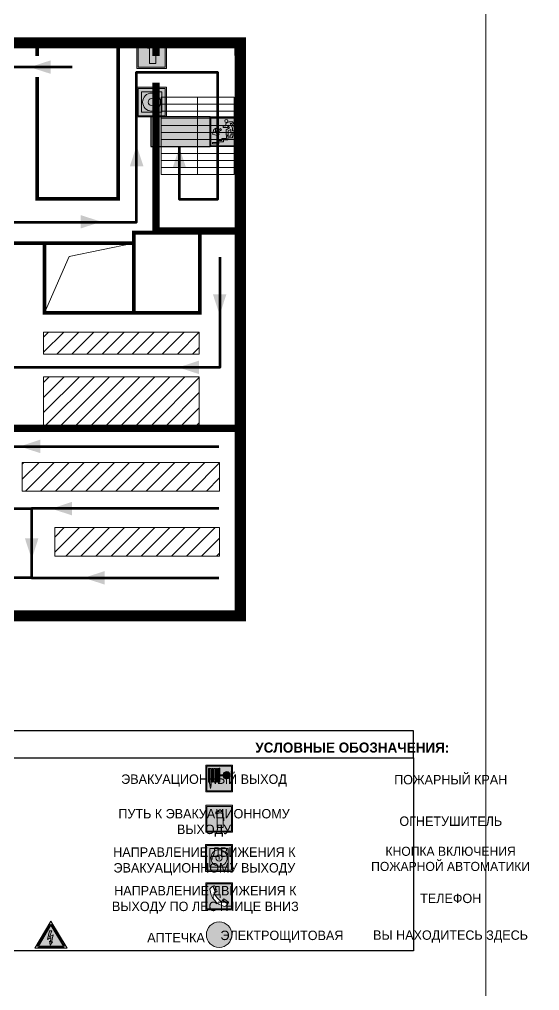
# Model space of a CAD drawing. Header units: millimetres. Extents: x 13810 to 67229, y 12374 to 21950.
# Drawn here: x 17762.7 to 17917.6, y 14560.3 to 14849.4 of the extents above; entities that cross this region are included whole.
import ezdxf

# ---------------------------------------------------------------- set-up
doc = ezdxf.new("R2010")
doc.units = ezdxf.units.MM
doc.layers.add('План_Штампы', color=7, linetype='Continuous')
doc.styles.add('обычный', font='arial.ttf')

# ---------------------------------------------------------------- blocks, each defined once
blk = doc.blocks.new('A$C3E6D3DDE')
at = {"lineweight": 5}
h = blk.add_hatch(color=40, dxfattribs=at)
h.paths.add_polyline_path([(24.1, 1.45), (16.46, -11.35), (31.74, -11.35)])
h.paths.add_polyline_path([(24.09, -0.46), (30.03, -10.41), (18.14, -10.41)], flags=16)
h.paths.add_polyline_path([(24.54, -3.08), (23.41, -6.02), (25.13, -5.01), (24.33, -8.5), (24.82, -8.27), (23.79, -9.86), (23.4, -8.04), (23.8, -8.43), (24.04, -6.29), (22.39, -7.25), (23.44, -3.08)], flags=0)
h = blk.add_hatch(color=256, dxfattribs=at)
h.paths.add_polyline_path([(24.37, 0.03, 0.567511), (23.82, 0.03), (17.59, -10.4, 0.582454), (17.86, -10.88), (30.32, -10.88, 0.582149), (30.6, -10.4)])
h.paths.add_polyline_path([(24.09, -0.46), (18.14, -10.41), (30.03, -10.41)], flags=16)
h.paths.add_polyline_path([(24.54, -3.08), (23.41, -6.02), (25.13, -5.01), (24.33, -8.5), (24.82, -8.27), (23.79, -9.86), (23.4, -8.04), (23.8, -8.43), (24.04, -6.29), (22.39, -7.25), (23.44, -3.08)], flags=0)
h = blk.add_hatch(color=40, dxfattribs=at)
h.paths.add_polyline_path([(24.09, -0.46), (18.14, -10.41), (30.03, -10.41)])
h.paths.add_polyline_path([(24.82, -8.27), (23.79, -9.86), (23.4, -8.04), (23.8, -8.43), (24.04, -6.29), (22.39, -7.25), (23.44, -3.08), (24.54, -3.08), (23.41, -6.02), (25.13, -5.01), (24.33, -8.5)], flags=16)
at = {"color": 40, "lineweight": 5}
for p, q in [((16.46, -11.35), (24.1, 1.45)), ((24.1, 1.45), (31.74, -11.35))]:
    blk.add_line(p, q, dxfattribs=at)
at = {"lineweight": 5}
for p, q in [((17.59, -10.4), (23.82, 0.03)), ((24.37, 0.03), (30.6, -10.4)), ((18.14, -10.41), (24.09, -0.46)), ((23.44, -3.08), (22.39, -7.25)), ((23.41, -6.02), (24.54, -3.08)), ((24.54, -3.08), (23.44, -3.08)), ((24.09, -0.46), (30.03, -10.41)), ((22.39, -7.25), (24.04, -6.29)), ((23.8, -8.43), (23.4, -8.04)), ((23.4, -8.04), (23.79, -9.86)), ((25.13, -5.01), (23.41, -6.02)), ((23.79, -9.86), (24.82, -8.27)), ((24.04, -6.29), (23.8, -8.43)), ((24.33, -8.5), (25.13, -5.01)), ((24.82, -8.27), (24.33, -8.5)), ((17.86, -10.88), (30.32, -10.88)), ((18.14, -10.41), (30.03, -10.41))]:
    blk.add_line(p, q, dxfattribs=at)
at = {"color": 50, "lineweight": 5}
blk.add_line((31.74, -11.35), (16.46, -11.35), dxfattribs=at)
blk = doc.blocks.new('A$C37112FD5')
at = {"true_color": 0xf5f5ff}
h = blk.add_hatch(color=7, dxfattribs=at)
h.dxf.hatch_style = 1
h.paths.add_polyline_path([(12.8, -7.4), (0, -7.4), (0, -20.2), (12.8, -20.2)])
h.paths.add_polyline_path([(12.29, -7.91), (12.29, -19.69), (0.51, -19.69), (0.51, -7.91)], flags=16)
h.paths.add_polyline_path([(4.98, -9.04, -0.42597), (5.17, -9.22), (5.17, -12.25), (5.17, -15.29, -0.432244), (4.98, -15.47), (4.83, -15.47, -0.42597), (4.64, -15.29), (4.64, -12.25), (4.64, -9.22, -0.432244), (4.83, -9.04)], flags=0)
h.paths.add_polyline_path([(4.28, -9.22), (4.28, -12.25), (4.28, -15.29, -0.432244), (4.09, -15.47), (3.94, -15.47, -0.42597), (3.75, -15.29), (3.75, -12.25), (3.75, -9.22, -0.432244), (3.94, -9.04), (4.09, -9.04, -0.42597)], flags=0)
h.paths.add_polyline_path([(5.72, -9.04), (5.87, -9.04, -0.42597), (6.06, -9.22), (6.06, -12.25), (6.06, -15.29, -0.432244), (5.87, -15.47), (5.72, -15.47, -0.42597), (5.53, -15.29), (5.53, -12.25), (5.53, -9.22, -0.432244)], flags=0)
h.paths.add_polyline_path([(6.42, -8.9), (6.5, -8.9, -0.42597), (6.69, -9.08), (6.69, -12.03), (8.21, -12.03, -15.824349), (8.21, -12.47), (6.69, -12.47), (6.69, -15.42, -0.432244), (6.5, -15.6), (6.42, -15.6)], flags=0)
h.paths.add_polyline_path([(3.39, -9.22), (3.39, -12.25), (3.39, -15.29, -0.432244), (3.2, -15.47), (3.05, -15.47, -0.42597), (2.85, -15.29), (2.85, -12.25), (2.85, -9.22, -0.432244), (3.05, -9.04), (3.2, -9.04, -0.42597)], flags=0)
h.paths.add_polyline_path([(2.5, -9.22), (2.5, -16.71), (1.96, -16.71), (1.96, -9.22, -0.432244), (2.15, -9.04), (2.31, -9.04, -0.42597)], flags=0)
h.paths.add_polyline_path([(1.61, -8.9), (1.61, -15.6), (1.57, -15.6, -0.42597), (1.37, -15.42), (1.37, -12.03), (1.37, -9.09, -0.432244), (1.57, -8.9)], flags=0)
h.paths.add_polyline_path([(9.76, -10.81), (9.76, -12.03), (8.49, -12.03, -0.336371)], flags=0)
h.paths.add_polyline_path([(8.49, -12.47), (9.76, -12.47), (9.76, -13.7, -0.336371)], flags=0)
h.paths.add_polyline_path([(10.11, -10.81, -0.336371), (11.38, -12.03), (10.11, -12.03)], flags=0)
h.paths.add_polyline_path([(10.11, -12.47), (11.38, -12.47, -0.336371), (10.11, -13.7)], flags=0)
h.paths.add_polyline_path([(2.5, -16.84), (2.5, -17.05), (1.97, -17.05), (1.97, -16.84)], flags=0)
h.paths.add_polyline_path([(2.5, -17.24, -0.033778), (2.24, -18.6, -0.033778), (1.97, -17.24)], flags=0)
h = blk.add_hatch(color=242)
h.dxf.hatch_style = 1
h.paths.add_polyline_path([(12.29, -7.91), (0.51, -7.91), (0.51, -19.69), (12.29, -19.69)])
h.paths.add_polyline_path([(6.42, -15.6), (6.42, -8.9), (6.5, -8.9, -0.42597), (6.69, -9.08), (6.69, -12.03), (8.21, -12.03, -15.824349), (8.21, -12.47), (6.69, -12.47), (6.69, -15.42, -0.432244), (6.5, -15.6)], flags=16)
h.paths.add_polyline_path([(5.87, -15.47), (5.72, -15.47, -0.42597), (5.53, -15.29), (5.53, -12.25), (5.53, -9.22, -0.432244), (5.72, -9.04), (5.87, -9.04, -0.42597), (6.06, -9.22), (6.06, -12.25), (6.06, -15.29, -0.432244)], flags=16)
h.paths.add_polyline_path([(4.98, -15.47), (4.83, -15.47, -0.42597), (4.64, -15.29), (4.64, -12.25), (4.64, -9.22, -0.432244), (4.83, -9.04), (4.98, -9.04, -0.42597), (5.17, -9.22), (5.17, -12.25), (5.17, -15.29, -0.432244)], flags=16)
h.paths.add_polyline_path([(4.09, -15.47), (3.94, -15.47, -0.42597), (3.75, -15.29), (3.75, -12.25), (3.75, -9.22, -0.432244), (3.94, -9.04), (4.09, -9.04, -0.42597), (4.28, -9.22), (4.28, -12.25), (4.28, -15.29, -0.432244)], flags=16)
h.paths.add_polyline_path([(3.2, -15.47), (3.05, -15.47, -0.42597), (2.85, -15.29), (2.85, -12.25), (2.85, -9.22, -0.432244), (3.05, -9.04), (3.2, -9.04, -0.42597), (3.39, -9.22), (3.39, -12.25), (3.39, -15.29, -0.432244)], flags=16)
h.paths.add_polyline_path([(2.5, -17.05), (1.97, -17.05), (1.97, -16.84), (2.5, -16.84)], flags=16)
h.paths.add_polyline_path([(2.5, -17.24, -0.033778), (2.24, -18.6, -0.033778), (1.97, -17.24)], flags=16)
h.paths.add_polyline_path([(2.5, -16.71), (1.96, -16.71), (1.96, -9.22, -0.432244), (2.15, -9.04), (2.31, -9.04, -0.42597), (2.5, -9.22)], flags=16)
h.paths.add_polyline_path([(1.61, -15.6), (1.57, -15.6, -0.42597), (1.37, -15.42), (1.37, -12.03), (1.37, -9.09, -0.432244), (1.57, -8.9), (1.61, -8.9)], flags=16)
h.paths.add_polyline_path([(8.49, -12.47), (9.76, -12.47), (9.76, -13.7, -0.336371)], flags=0)
h.paths.add_polyline_path([(10.11, -13.7), (10.11, -12.47), (11.38, -12.47, -0.336371)], flags=0)
h.paths.add_polyline_path([(8.49, -12.03, -0.336371), (9.76, -10.81), (9.76, -12.03)], flags=0)
h.paths.add_polyline_path([(10.11, -12.03), (10.11, -10.81, -0.336371), (11.38, -12.03)], flags=0)
h = blk.add_hatch(color=7, dxfattribs=at)
h.dxf.hatch_style = 1
h.paths.add_polyline_path([(1.61, -8.9), (1.57, -8.9, 0.432244), (1.37, -9.09), (1.37, -12.03), (1.37, -15.42, 0.42597), (1.57, -15.6), (1.61, -15.6)])
h.paths.add_polyline_path([(2.5, -9.22, 0.42597), (2.31, -9.04), (2.15, -9.04, 0.432244), (1.96, -9.22), (1.96, -16.71), (2.5, -16.71)])
h.paths.add_polyline_path([(2.5, -16.84), (1.97, -16.84), (1.97, -17.05), (2.5, -17.05)])
h.paths.add_polyline_path([(2.5, -17.24), (1.97, -17.24, 0.033778), (2.24, -18.6, 0.033778)])
h.paths.add_polyline_path([(3.39, -12.25), (3.39, -9.22, 0.42597), (3.2, -9.04), (3.05, -9.04, 0.432244), (2.85, -9.22), (2.85, -12.25), (2.85, -15.29, 0.42597), (3.05, -15.47), (3.2, -15.47, 0.432244), (3.39, -15.29)])
h.paths.add_polyline_path([(4.28, -12.25), (4.28, -9.22, 0.42597), (4.09, -9.04), (3.94, -9.04, 0.432244), (3.75, -9.22), (3.75, -12.25), (3.75, -15.29, 0.42597), (3.94, -15.47), (4.09, -15.47, 0.432244), (4.28, -15.29)])
h.paths.add_polyline_path([(5.17, -12.25), (5.17, -9.22, 0.42597), (4.98, -9.04), (4.83, -9.04, 0.432244), (4.64, -9.22), (4.64, -12.25), (4.64, -15.29, 0.42597), (4.83, -15.47), (4.98, -15.47, 0.432244), (5.17, -15.29)])
h.paths.add_polyline_path([(6.06, -12.25), (6.06, -9.22, 0.42597), (5.87, -9.04), (5.72, -9.04, 0.432244), (5.53, -9.22), (5.53, -12.25), (5.53, -15.29, 0.42597), (5.72, -15.47), (5.87, -15.47, 0.432244), (6.06, -15.29)])
h.paths.add_polyline_path([(6.69, -12.47), (8.21, -12.47, 15.824349), (8.21, -12.03), (6.69, -12.03), (6.69, -9.08, 0.42597), (6.5, -8.9), (6.42, -8.9), (6.42, -15.6), (6.5, -15.6, 0.432244), (6.69, -15.42)])
h.paths.add_polyline_path([(8.49, -12.47), (9.76, -12.47), (9.76, -13.7, -0.336371)], flags=16)
h.paths.add_polyline_path([(8.49, -12.03, -0.336371), (9.76, -10.81), (9.76, -12.03)], flags=16)
h.paths.add_polyline_path([(10.11, -12.47), (11.38, -12.47, -0.336371), (10.11, -13.7)], flags=16)
h.paths.add_polyline_path([(10.11, -12.03), (10.11, -10.81, -0.336371), (11.38, -12.03)], flags=16)
h = blk.add_hatch(color=242)
h.dxf.hatch_style = 1
h.paths.add_polyline_path([(9.76, -10.81, 0.336371), (8.49, -12.03), (9.76, -12.03)])
h.paths.add_polyline_path([(10.11, -10.81), (10.11, -12.03), (11.38, -12.03, 0.336371)])
h.paths.add_polyline_path([(11.38, -12.47), (10.11, -12.47), (10.11, -13.7, 0.336371)])
h.paths.add_polyline_path([(9.76, -12.47), (8.49, -12.47, 0.336371), (9.76, -13.7)])
at = {"color": 242, "lineweight": 5}
for p, q in [((0, -20.2), (0, -7.4)), ((0, -7.4), (12.8, -7.4)), ((1.37, -12.03), (1.37, -9.08)), ((1.57, -8.9), (1.61, -8.9)), ((1.61, -8.9), (1.61, -15.6)), ((1.96, -16.71), (1.96, -9.22)), ((2.15, -9.04), (2.31, -9.04)), ((2.5, -16.71), (2.5, -9.22)), ((2.85, -12.25), (2.85, -9.22)), ((3.05, -9.04), (3.2, -9.04)), ((3.39, -12.25), (3.39, -9.22)), ((3.75, -12.25), (3.75, -9.22)), ((3.94, -9.04), (4.09, -9.04)), ((4.28, -12.25), (4.28, -9.22)), ((4.64, -12.25), (4.64, -9.22)), ((4.83, -9.04), (4.98, -9.04)), ((5.17, -12.25), (5.17, -9.22)), ((5.53, -12.25), (5.53, -9.22)), ((5.72, -9.04), (5.87, -9.04)), ((6.06, -12.25), (6.06, -9.22)), ((6.42, -8.9), (6.42, -15.6)), ((6.5, -8.9), (6.42, -8.9)), ((6.69, -12.03), (6.69, -9.08)), ((12.8, -20.2), (12.8, -7.4)), ((1.37, -12.03), (1.37, -15.42)), ((2.85, -12.25), (2.85, -15.29)), ((3.39, -12.25), (3.39, -15.29)), ((3.75, -12.25), (3.75, -15.29)), ((4.28, -12.25), (4.28, -15.29)), ((4.64, -12.25), (4.64, -15.29)), ((5.17, -12.25), (5.17, -15.29)), ((5.53, -12.25), (5.53, -15.29)), ((6.06, -12.25), (6.06, -15.29)), ((8.21, -12.03), (6.69, -12.03)), ((8.21, -12.47), (6.69, -12.47)), ((6.69, -12.47), (6.69, -15.42)), ((9.76, -12.03), (8.49, -12.03)), ((9.76, -12.47), (8.49, -12.47)), ((9.76, -10.81), (9.76, -12.03)), ((9.76, -12.47), (9.76, -13.7)), ((10.11, -10.81), (10.11, -12.03)), ((11.38, -12.03), (10.11, -12.03)), ((11.38, -12.47), (10.11, -12.47)), ((10.11, -12.47), (10.11, -13.7)), ((1.57, -15.6), (1.61, -15.6)), ((1.96, -16.71), (2.5, -16.71)), ((1.97, -16.84), (2.5, -16.84)), ((1.97, -17.05), (1.97, -16.84)), ((2.5, -17.05), (1.97, -17.05)), ((1.97, -17.24), (2.5, -17.24)), ((2.5, -16.84), (2.5, -17.05)), ((3.05, -15.47), (3.2, -15.47)), ((3.94, -15.47), (4.09, -15.47)), ((4.83, -15.47), (4.98, -15.47)), ((5.72, -15.47), (5.87, -15.47)), ((6.42, -15.6), (6.5, -15.6)), ((0, -20.2), (12.8, -20.2))]:
    blk.add_line(p, q, dxfattribs=at)
blk.add_lwpolyline([(0.51, -7.91), (12.29, -7.91), (12.29, -19.69), (0.51, -19.69)], close=True, dxfattribs=at)
for centre, radius, start, end in [((1.56, -9.09), 0.182, 87.1027, 180.6071), ((2.15, -9.22), 0.182, 87.1027, 180.6071), ((2.32, -9.22), 0.182, 359.3929, 92.8973), ((3.04, -9.22), 0.182, 87.1027, 180.6071), ((3.21, -9.22), 0.182, 359.3929, 92.8973), ((3.93, -9.22), 0.182, 87.1027, 180.6071), ((4.1, -9.22), 0.182, 359.3929, 92.8973), ((4.82, -9.22), 0.182, 87.1027, 180.6071), ((4.99, -9.22), 0.182, 359.3929, 92.8973), ((5.71, -9.22), 0.182, 87.1027, 180.6071), ((5.88, -9.22), 0.182, 359.3929, 92.8973), ((6.51, -9.09), 0.182, 359.3929, 92.8973), ((9.93, -12.25), 1.74, 187.2319, 172.7681), ((9.93, -12.25), 1.46, 96.9927, 171.3585), ((9.93, -12.25), 1.46, 188.6415, 263.0073), ((9.93, -12.25), 1.46, 8.6415, 83.0073), ((9.93, -12.25), 1.46, 276.9927, 351.3585), ((1.56, -15.42), 0.182, 179.3929, 272.8973), ((12.17, -15.98), 10.27, 187.041, 194.7793), ((-7.7, -15.98), 10.27, 345.2207, 352.959), ((3.04, -15.29), 0.182, 179.3929, 272.8973), ((3.21, -15.29), 0.182, 267.1027, 0.6071), ((3.93, -15.29), 0.182, 179.3929, 272.8973), ((4.1, -15.29), 0.182, 267.1027, 0.6071), ((4.82, -15.29), 0.182, 179.3929, 272.8973), ((4.99, -15.29), 0.182, 267.1027, 0.6071), ((5.71, -15.29), 0.182, 179.3929, 272.8973), ((5.88, -15.29), 0.182, 267.1027, 0.6071), ((6.51, -15.42), 0.182, 267.1027, 0.6071)]:
    blk.add_arc(centre, radius, start, end, dxfattribs=at)
blk = doc.blocks.new('A$C7B8C2D5B')
at = {"lineweight": 0}
h = blk.add_hatch(color=5, dxfattribs=at)
h.dxf.hatch_style = 1
h.paths.add_polyline_path([(1.4, -3.02, 1), (-2.11, -3.02, 1)])
at = {"color": 5, "lineweight": 0}
blk.add_circle((-0.36, -3.02), 1.75, dxfattribs=at)
blk = doc.blocks.new('A$C456E1F9C')
at = {"lineweight": 5}
h = blk.add_hatch(color=242, dxfattribs=at)
h.paths.add_polyline_path([(0.51, -1.47), (0.51, -13.26), (12.29, -13.26), (12.29, -1.47)])
h.paths.add_polyline_path([(5.42, -4.95, -0.254479), (4.78, -5.4), (3.52, -2.53, -0.209735), (4.23, -2.4)], flags=16)
h.paths.add_polyline_path([(8.53, -8.6), (10.87, -10.17), (10.54, -10.76), (8.03, -9.13, -0.192251)], flags=16)
h.paths.add_polyline_path([(4.61, -5.49, 0.005518), (3.87, -5.72, 0.128647), (7.49, -10.01, 0.00809), (7.83, -9.33), (10.47, -10.97, -0.16736), (8.99, -12.25, -0.327862), (1.95, -3.95, -0.166952), (3.36, -2.62)], flags=16)
at = {"color": 242, "lineweight": 5}
for p, q in [((0, -13.77), (0, -0.97)), ((12.8, -0.97), (0, -0.97)), ((4.61, -5.49), (3.36, -2.62)), ((3.52, -2.53), (4.78, -5.4)), ((4.23, -2.4), (5.42, -4.95)), ((12.8, -13.77), (12.8, -0.97)), ((8.03, -9.13), (10.54, -10.76)), ((10.81, -10.12), (8.53, -8.6)), ((0, -13.77), (12.8, -13.77)), ((7.83, -9.33), (10.47, -10.97)), ((10.54, -10.76), (10.8, -10.3)), ((10.8, -10.3), (10.81, -10.12))]:
    blk.add_line(p, q, dxfattribs=at)
blk.add_lwpolyline([(0.51, -1.47), (12.29, -1.47), (12.29, -13.26), (0.51, -13.26)], close=True, dxfattribs=at)
for centre, radius, start, end in [((4.59, -5.34), 2.99, 114.2845, 152.1974), ((11.12, -3.31), 9.19, 183.9915, 256.6009), ((4.02, -3.27), 0.891, 76.3284, 123.7092), ((14.98, -39.1), 35.17, 107.1487, 108.4135), ((13.86, -0.94), 11.08, 205.5536, 234.8762), ((4.68, -4.59), 0.824, 276.9621, 334.0723), ((8.94, -9.5), 0.989, 114.4092, 157.9388), ((-13.31, 0.8), 23.44, 332.5487, 334.4027), ((7.87, -9.46), 3, 291.9291, 329.9329)]:
    blk.add_arc(centre, radius, start, end, dxfattribs=at)
blk = doc.blocks.new('A$C54414219')
at = {"true_color": 0xffffff}
h = blk.add_hatch(color=7, dxfattribs=at)
h.paths.add_polyline_path([(2.39, -9.45), (2.39, -18.3), (11.23, -18.3), (11.23, -9.45)], flags=0)
h.paths.add_polyline_path([(10.71, -13.87, -1), (2.92, -13.87, -1)], flags=0)
h.paths.add_polyline_path([(8.3, -13.87, -1), (5.33, -13.87, -1)], flags=0)
h.paths.add_polyline_path([(0.41, -7.47), (0.41, -20.27), (13.21, -20.27), (13.21, -7.47)])
h.paths.add_polyline_path([(0.92, -19.77), (12.71, -19.77), (12.71, -7.98), (0.92, -7.98)], flags=16)
h.paths.add_polyline_path([(11.23, -9.45), (11.23, -18.3), (2.39, -18.3), (2.39, -9.45)], flags=0)
at = {"lineweight": 5}
h = blk.add_hatch(color=242, dxfattribs=at)
h.paths.add_polyline_path([(12.71, -7.98), (0.92, -7.98), (0.92, -19.77), (12.71, -19.77)])
h.paths.add_polyline_path([(11.23, -18.3), (2.39, -18.3), (2.39, -9.45), (11.23, -9.45)], flags=16)
h.paths.add_polyline_path([(10.71, -13.87, -1), (2.92, -13.87, -1)], flags=0)
h.paths.add_polyline_path([(8.3, -13.87, -1), (5.33, -13.87, -1)], flags=0)
at = {"true_color": 0xffffff}
h = blk.add_hatch(color=7, dxfattribs=at)
h.paths.add_polyline_path([(2.39, -9.45), (2.39, -18.3), (11.23, -18.3), (11.23, -9.45)])
h.paths.add_polyline_path([(10.71, -13.87, -1), (2.92, -13.87, -1)], flags=16)
h.paths.add_polyline_path([(8.3, -13.87, -1), (5.33, -13.87, -1)], flags=0)
at = {"lineweight": 5}
h = blk.add_hatch(color=242, dxfattribs=at)
h.paths.add_polyline_path([(2.92, -13.87, 1), (10.71, -13.87, 1)])
h.paths.add_polyline_path([(8.3, -13.87, -1), (5.33, -13.87, -1)], flags=16)
at = {"color": 242, "lineweight": 5}
for p, q in [((0.41, -20.27), (0.41, -7.47)), ((0.41, -7.47), (13.21, -7.47)), ((0.41, -7.47), (13.21, -7.47)), ((13.21, -20.27), (13.21, -7.47)), ((0.41, -20.27), (13.21, -20.27))]:
    blk.add_line(p, q, dxfattribs=at)
for points in [[(0.92, -7.98), (12.71, -7.98), (12.71, -19.77), (0.92, -19.77)], [(2.39, -9.45), (11.23, -9.45), (11.23, -18.3), (2.39, -18.3)]]:
    blk.add_lwpolyline(points, close=True, dxfattribs=at)
for radius in [3.89, 1.49]:
    blk.add_circle((6.81, -13.87), radius, dxfattribs=at)
blk = doc.blocks.new('A$C3AD82952')
at = {"true_color": 0xf5f5ff}
h = blk.add_hatch(color=7, dxfattribs=at)
h.dxf.hatch_style = 1
h.paths.add_polyline_path([(8.21, 8.73, 0.414214), (7.89, 9.05), (7.22, 9.05), (7.22, 9.92), (7.59, 9.92, 1), (7.57, 10.36), (7.22, 10.36), (7.22, 10.6), (6.43, 10.6), (6.43, 10.36), (6.01, 10.36), (4.74, 9.59), (4.74, 8.69), (4.98, 8.73), (4.98, 9.26), (6.12, 9.91), (6.43, 9.91), (6.43, 9.05), (5.76, 9.05, 0.414214), (5.44, 8.73), (5.44, 2.2), (8.21, 2.2)], flags=0)
h.paths.add_polyline_path([(12.8, 12.8), (0, 12.8), (0, 0), (12.8, 0)])
h.paths.add_polyline_path([(0.51, 12.29), (12.29, 12.29), (12.29, 0.51), (0.51, 0.51)], flags=16)
h.paths.add_polyline_path([(4.74, 9.59), (6.01, 10.36), (6.43, 10.36), (6.43, 10.6), (7.22, 10.6), (7.22, 10.36), (7.59, 10.36, -0.94586), (7.59, 9.92), (7.22, 9.92), (7.22, 9.05), (7.89, 9.05, -0.414214), (8.21, 8.73), (8.21, 2.2), (5.44, 2.2), (5.44, 8.73, -0.414214), (5.76, 9.05), (6.43, 9.05), (6.43, 9.91), (6.12, 9.91), (4.98, 9.26), (4.98, 8.73), (4.74, 8.69)], flags=0)
h = blk.add_hatch(color=242)
h.dxf.hatch_style = 1
h.paths.add_polyline_path([(12.29, 12.29), (0.51, 12.29), (0.51, 0.51), (12.29, 0.51)])
h.paths.add_polyline_path([(4.74, 8.69), (4.74, 9.59), (6.01, 10.36), (6.43, 10.36), (6.43, 10.6), (7.22, 10.6), (7.22, 10.36), (7.59, 10.36, -0.94586), (7.59, 9.92), (7.22, 9.92), (7.22, 9.05), (7.89, 9.05, -0.414214), (8.21, 8.73), (8.21, 2.2), (5.44, 2.2), (5.44, 8.73, -0.414214), (5.76, 9.05), (6.43, 9.05), (6.43, 9.91), (6.12, 9.91), (4.98, 9.26), (4.98, 8.73)], flags=16)
h = blk.add_hatch(color=7, dxfattribs=at)
h.dxf.hatch_style = 1
h.paths.add_polyline_path([(8.21, 8.73, 0.414214), (7.89, 9.05), (7.22, 9.05), (7.22, 9.92), (7.59, 9.92, 1), (7.57, 10.36), (7.22, 10.36), (7.22, 10.6), (6.43, 10.6), (6.43, 10.36), (6.01, 10.36), (4.74, 9.59), (4.74, 8.69), (4.98, 8.73), (4.98, 9.26), (6.12, 9.91), (6.43, 9.91), (6.43, 9.05), (5.76, 9.05, 0.414214), (5.44, 8.73), (5.44, 2.2), (8.21, 2.2)])
at = {"color": 242, "lineweight": 5}
for p, q in [((0, 0), (0, 12.8)), ((0, 12.8), (12.8, 12.8)), ((12.8, 0), (12.8, 12.8)), ((6.01, 10.36), (4.74, 9.59)), ((4.74, 9.59), (4.74, 8.69)), ((4.74, 8.69), (4.98, 8.73)), ((4.98, 9.26), (6.12, 9.91)), ((4.98, 8.73), (4.98, 9.26)), ((5.44, 2.2), (5.44, 8.73)), ((5.76, 9.05), (6.43, 9.05)), ((6.01, 10.36), (6.43, 10.36)), ((6.12, 9.91), (6.43, 9.91)), ((7.22, 10.6), (6.43, 10.6)), ((6.43, 10.6), (6.43, 10.36)), ((6.43, 9.91), (6.43, 9.05)), ((7.22, 10.36), (7.22, 10.6)), ((7.59, 10.36), (7.22, 10.36)), ((7.22, 9.05), (7.22, 9.92)), ((7.59, 9.92), (7.22, 9.92)), ((7.89, 9.05), (7.22, 9.05)), ((8.21, 2.2), (8.21, 8.73)), ((0, 0), (12.8, 0)), ((5.44, 2.2), (8.21, 2.2))]:
    blk.add_line(p, q, dxfattribs=at)
blk.add_lwpolyline([(0.51, 12.29), (12.29, 12.29), (12.29, 0.51), (0.51, 0.51)], close=True, dxfattribs=at)
for centre, radius, start, end in [((5.76, 8.73), 0.32, 90, 180), ((7.58, 10.14), 0.223, 273.1875, 86.8125), ((7.89, 8.73), 0.32, 0, 90)]:
    blk.add_arc(centre, radius, start, end, dxfattribs=at)
blk = doc.blocks.new('A$C7B4425F7')
at = {"true_color": 0xffffff}
blk.add_hatch(color=7, dxfattribs=at).paths.add_polyline_path([(0, 0), (-16, 0), (-16, -8), (0, -8)])
h = blk.add_hatch(color=126)
h.paths.add_polyline_path([(-0.2, -0.2), (-15.8, -0.2), (-15.8, -7.8), (-0.2, -7.8)])
h.paths.add_polyline_path([(-11.76, -2.03), (-11.76, -3.66), (-11.17, -3.66, -0.568275), (-11.17, -6.18), (-12.58, -6.18), (-12.58, -2.03)], flags=16)
h.paths.add_polyline_path([(-13.33, -4.12, -0.495768), (-13.59, -6.18), (-15.03, -6.18), (-15.03, -2.03), (-13.59, -2.03, -0.487973)], flags=16)
h.paths.add_polyline_path([(-10.25, -2.03), (-9.48, -2.03), (-9.48, -6.18), (-10.25, -6.18)], flags=16)
h.paths.add_polyline_path([(-13.84, -3.69), (-14.24, -3.69), (-14.24, -3.03), (-13.9, -3.03, -0.692621)], flags=0)
h.paths.add_polyline_path([(-9.15, -2.03), (-8.4, -2.03), (-8.04, -3.07), (-7.68, -2.03), (-6.93, -2.03), (-7.64, -4.1), (-6.93, -6.18), (-7.68, -6.18), (-8.04, -5.14), (-8.4, -6.18), (-9.15, -6.18), (-8.44, -4.1)], flags=16)
h.paths.add_polyline_path([(-11.76, -4.46), (-11.42, -4.46, -0.692621), (-11.36, -5.12), (-11.76, -5.12)], flags=0)
h.paths.add_polyline_path([(-13.9, -5.2), (-14.24, -5.2), (-14.24, -4.55), (-13.84, -4.55, -0.708038)], flags=0)
edge = h.paths.add_edge_path(flags=16)
edge.add_ellipse((-5.51, -4.08), major_axis=(0, 2.05), ratio=0.586184, start_angle=0, end_angle=360)
edge = h.paths.add_edge_path(flags=0)
edge.add_ellipse((-5.51, -4.08), major_axis=(0, 1.14), ratio=0.454828, start_angle=0, end_angle=360)
h.paths.add_polyline_path([(-4.13, -4.96, 0.377264), (-3.48, -4.52, 0.0555), (-3.16, -2.03), (-1.66, -2.03), (-1.66, -4.96), (-0.96, -4.96), (-0.96, -7.01), (-1.75, -7.01), (-1.75, -6.18), (-3.3, -6.18), (-3.3, -7.02), (-4.13, -7.02)], flags=16)
h.paths.add_polyline_path([(-2.73, -2.91), (-2.28, -2.91), (-2.28, -4.96), (-3.05, -4.96, 0.079136)], flags=0)
at = {"color": 126}
blk.add_lwpolyline([(-16, -8), (0, -8), (0, 0), (-16, 0)], close=True, dxfattribs=at)
blk = doc.blocks.new('вниз 3')
at = {"lineweight": 0, "true_color": 0xffffff}
h = blk.add_hatch(color=7, dxfattribs=at)
h.dxf.hatch_style = 1
h.paths.add_polyline_path([(40997.5, -4475.69), (40997.25, -4475.28), (40995.76, -4476.15), (40995.97, -4475.23), (40995.39, -4475.56), (40995.05, -4476.83), (40996.33, -4477.17), (40996.91, -4476.83), (40996, -4476.55)], flags=0)
h.paths.add_polyline_path([(40999.81, -4473.95), (41000.22, -4473.95), (41000.64, -4474.67), (41001.03, -4474.43), (41000.46, -4473.49), (41000.42, -4473.49), (40999.43, -4473.49), (40998.68, -4473.92), (40998.68, -4474.57), (40997.88, -4474.57), (40997.88, -4475), (40999.14, -4475), (40999.14, -4474.43), (40999.14, -4474.38), (40999.59, -4475.15), (40998.72, -4475.67), (40998.72, -4477.06), (40999.24, -4477.06), (40999.24, -4475.96), (40999.95, -4475.56), (40999.95, -4476.43), (41001.61, -4476.43), (41001.61, -4475.88), (41000.47, -4475.88), (41000.47, -4475.12)], flags=0)
h.paths.add_polyline_path([(40999.2, -4473.24, 1), (40998.35, -4473.24, 1)], flags=0)
h.paths.add_polyline_path([(41000.46, -4477.26), (41001.69, -4477.26), (41001.69, -4476.84), (41000.03, -4476.84), (41000.03, -4477.39), (40998.78, -4477.39), (40998.78, -4477.95), (40997.53, -4477.95), (40997.53, -4478.5), (40996.29, -4478.5), (40996.29, -4479.06), (40995.05, -4479.06), (40995.05, -4479.48), (40995.29, -4479.48), (40996.72, -4479.48), (40996.72, -4478.92), (40997.97, -4478.92), (40997.97, -4478.36), (40999.2, -4478.36), (40999.2, -4477.81), (41000.46, -4477.81)], flags=0)
h.paths.add_polyline_path([(41002.37, -4472.17), (40994.37, -4472.17), (40994.37, -4480.17), (41002.37, -4480.17)])
h.paths.add_polyline_path([(41002.16, -4479.96), (40994.57, -4479.96), (40994.57, -4472.37), (41002.16, -4472.37)], flags=16)
h.paths.add_polyline_path([(41001.61, -4475.88), (41001.61, -4476.43), (40999.95, -4476.43), (40999.95, -4475.56), (40999.24, -4475.96), (40999.24, -4477.06), (40998.72, -4477.06), (40998.72, -4475.67), (40999.59, -4475.15), (40999.14, -4474.38), (40999.14, -4474.43), (40999.14, -4475), (40997.88, -4475), (40997.88, -4474.57), (40998.68, -4474.57), (40998.68, -4473.92), (40999.43, -4473.49), (41000.42, -4473.49), (41000.46, -4473.49), (41001.03, -4474.43), (41000.64, -4474.67), (41000.22, -4473.95), (40999.81, -4473.95), (41000.47, -4475.12), (41000.47, -4475.88)], flags=0)
h.paths.add_polyline_path([(41001.69, -4476.84), (41001.69, -4477.26), (41000.46, -4477.26), (41000.46, -4477.81), (40999.2, -4477.81), (40999.2, -4478.36), (40997.97, -4478.36), (40997.97, -4478.92), (40996.72, -4478.92), (40996.72, -4479.48), (40995.05, -4479.48), (40995.05, -4479.06), (40996.29, -4479.06), (40996.29, -4478.5), (40997.53, -4478.5), (40997.53, -4477.95), (40998.78, -4477.95), (40998.78, -4477.39), (41000.03, -4477.39), (41000.03, -4476.84)], flags=0)
h.paths.add_polyline_path([(40998.35, -4473.24, -1), (40999.2, -4473.24, -1)], flags=0)
h.paths.add_polyline_path([(40997.5, -4475.69), (40996, -4476.55), (40996.91, -4476.83), (40996.33, -4477.17), (40995.05, -4476.83), (40995.39, -4475.56), (40995.97, -4475.23), (40995.76, -4476.15), (40997.25, -4475.28)], flags=0)
at = {"lineweight": 0}
h = blk.add_hatch(color=126, dxfattribs=at)
h.dxf.hatch_style = 1
h.paths.add_polyline_path([(41002.16, -4472.37), (40994.57, -4472.37), (40994.57, -4479.96), (41002.16, -4479.96)])
h.paths.add_polyline_path([(40995.97, -4475.23), (40995.76, -4476.15), (40997.25, -4475.28), (40997.5, -4475.69), (40996, -4476.55), (40996.91, -4476.83), (40996.33, -4477.17), (40995.05, -4476.83), (40995.39, -4475.56)], flags=16)
h.paths.add_polyline_path([(40997.88, -4474.57), (40998.68, -4474.57), (40998.68, -4473.92), (40999.43, -4473.49), (41000.42, -4473.49), (41000.46, -4473.49), (41001.03, -4474.43), (41000.64, -4474.67), (41000.22, -4473.95), (40999.81, -4473.95), (41000.47, -4475.12), (41000.47, -4475.88), (41001.61, -4475.88), (41001.61, -4476.43), (40999.95, -4476.43), (40999.95, -4475.56), (40999.24, -4475.96), (40999.24, -4477.06), (40998.72, -4477.06), (40998.72, -4475.67), (40999.59, -4475.15), (40999.14, -4474.38), (40999.14, -4474.43), (40999.14, -4475), (40997.88, -4475)], flags=16)
h.paths.add_polyline_path([(40998.35, -4473.24, -1), (40999.2, -4473.24, -1)], flags=16)
h.paths.add_polyline_path([(40997.53, -4477.95), (40998.78, -4477.95), (40998.78, -4477.39), (41000.03, -4477.39), (41000.03, -4476.84), (41001.69, -4476.84), (41001.69, -4477.26), (41000.46, -4477.26), (41000.46, -4477.81), (40999.2, -4477.81), (40999.2, -4478.36), (40997.97, -4478.36), (40997.97, -4478.92), (40996.72, -4478.92), (40996.72, -4479.48), (40995.05, -4479.48), (40995.05, -4479.06), (40996.29, -4479.06), (40996.29, -4478.5), (40997.53, -4478.5)], flags=16)
at = {"lineweight": 0, "true_color": 0xffffff}
h = blk.add_hatch(color=7, dxfattribs=at)
h.dxf.hatch_style = 1
h.paths.add_polyline_path([(40999.2, -4473.24, 1), (40998.35, -4473.24, 1)])
h.paths.add_polyline_path([(40999.81, -4473.95), (41000.22, -4473.95), (41000.64, -4474.67), (41001.03, -4474.43), (41000.46, -4473.49), (41000.42, -4473.49), (40999.43, -4473.49), (40998.68, -4473.92), (40998.68, -4474.57), (40997.88, -4474.57), (40997.88, -4475), (40999.14, -4475), (40999.14, -4474.43), (40999.14, -4474.38), (40999.59, -4475.15), (40998.72, -4475.67), (40998.72, -4477.06), (40999.24, -4477.06), (40999.24, -4475.96), (40999.95, -4475.56), (40999.95, -4476.43), (41001.61, -4476.43), (41001.61, -4475.88), (41000.47, -4475.88), (41000.47, -4475.12)])
h.paths.add_polyline_path([(40999.2, -4477.81), (41000.46, -4477.81), (41000.46, -4477.26), (41001.69, -4477.26), (41001.69, -4476.84), (41000.03, -4476.84), (41000.03, -4477.39), (40998.78, -4477.39), (40998.78, -4477.95), (40997.53, -4477.95), (40997.53, -4478.5), (40996.29, -4478.5), (40996.29, -4479.06), (40995.05, -4479.06), (40995.05, -4479.48), (40995.29, -4479.48), (40996.72, -4479.48), (40996.72, -4478.92), (40997.97, -4478.92), (40997.97, -4478.36), (40999.2, -4478.36)])
h.paths.add_polyline_path([(40997.5, -4475.69), (40997.25, -4475.28), (40995.76, -4476.15), (40995.97, -4475.23), (40995.39, -4475.56), (40995.05, -4476.83), (40996.33, -4477.17), (40996.91, -4476.83), (40996, -4476.55)])
at = {"color": 126, "lineweight": 0}
for points in [[(40994.37, -4472.17), (41002.37, -4472.17), (41002.37, -4480.17), (40994.37, -4480.17)], [(40994.57, -4472.37), (41002.16, -4472.37), (41002.16, -4479.96), (40994.57, -4479.96)]]:
    blk.add_lwpolyline(points, close=True, dxfattribs=at)
for points in [[(40999.14, -4474.43), (40999.14, -4475), (40997.88, -4475), (40997.88, -4474.57), (40998.68, -4474.57), (40998.68, -4473.92), (40999.43, -4473.49), (41000.42, -4473.49), (41000.46, -4473.49), (41001.03, -4474.43), (41000.64, -4474.67), (41000.22, -4473.95), (40999.81, -4473.95), (41000.47, -4475.12), (41000.47, -4475.88), (41001.61, -4475.88), (41001.61, -4476.43), (40999.95, -4476.43), (40999.95, -4475.56), (40999.24, -4475.96), (40999.24, -4477.06), (40998.72, -4477.06), (40998.72, -4475.67), (40999.59, -4475.15), (40999.14, -4474.38), (40999.14, -4474.43)], [(40995.05, -4476.83), (40995.39, -4475.56), (40995.97, -4475.23), (40995.76, -4476.15), (40997.25, -4475.28), (40997.5, -4475.69), (40996, -4476.55), (40996.91, -4476.83), (40996.33, -4477.17), (40995.05, -4476.83)], [(40995.29, -4479.48), (40995.05, -4479.48), (40995.05, -4479.06), (40996.29, -4479.06), (40996.29, -4478.5), (40997.53, -4478.5), (40997.53, -4477.95), (40998.78, -4477.95), (40998.78, -4477.39), (41000.03, -4477.39), (41000.03, -4476.84), (41001.69, -4476.84), (41001.69, -4477.26), (41000.46, -4477.26), (41000.46, -4477.81), (40999.2, -4477.81), (40999.2, -4478.36), (40997.97, -4478.36), (40997.97, -4478.92), (40996.72, -4478.92), (40996.72, -4479.48), (40995.05, -4479.48)]]:
    blk.add_lwpolyline(points, dxfattribs=at)
blk.add_circle((40998.77, -4473.24), 0.426, dxfattribs=at)

msp = doc.modelspace()

# ---------------------------------------------------------------- hatches: boundary and pattern name
at = {"lineweight": 0}
h = msp.add_hatch(dxfattribs=at)
h.set_pattern_fill('ANSI31', color=256)
h.set_pattern_definition([(45, (-3413.9702, 12344.196), (-2.24506403, 2.24506403), [])])
h.paths.add_polyline_path([(17816.21, 14743), (17769.86, 14743), (17769.86, 14727.63), (17816.21, 14728.37)])
h.paths.add_polyline_path([(17816.21, 14756.29), (17769.86, 14756.29), (17769.86, 14749.74), (17816.21, 14749.74)])
h.paths.add_polyline_path([(17822.28, 14717.52), (17763.5, 14717.52), (17763.5, 14709), (17822.28, 14709)])
h.paths.add_polyline_path([(17822.28, 14698.1), (17773.22, 14698.1), (17773.22, 14689.57), (17822.28, 14689.57)])

# ---------------------------------------------------------------- linework, layer by layer
at = {"color": 126, "lineweight": 0, "true_color": 0x008754}
for points in [[(17301.58, 14940.12), (17901.58, 14940.12), (17901.58, 14545.12), (17301.58, 14545.12)], [(17901.58, 14940.12), (18501.58, 14940.12), (18501.58, 14545.12), (17901.58, 14545.12)]]:
    msp.add_lwpolyline(points, close=True, dxfattribs=at)
at = {"lineweight": 0}
for points, const_width in [([(17499.65, 14842.41), (17395.3, 14842.41), (17395.3, 14671.88), (17828.43, 14671.88), (17828.43, 14842.41), (17499.65, 14842.41)], 3.3), ([(17767.98, 14842.41), (17767.98, 14838.49)], 1.1), ([(17767.98, 14832.24), (17767.98, 14795.92), (17792.06, 14795.92), (17792.06, 14842.41)], 1.1), ([(17803.37, 14842.41), (17803.37, 14838.44)], 2.2), ([(17828.28, 14842.41), (17828.28, 14838.58)], 3.3), ([(17803.37, 14830.56), (17803.37, 14786.41), (17828.28, 14786.41), (17828.28, 14830.56)], 2.2), ([(17803.37, 14785.89), (17796.73, 14785.89), (17796.73, 14782.79), (17674.71, 14782.79), (17674.71, 14829.53)], 1.1), ([(17770.15, 14782.79), (17770.15, 14762.04), (17816.36, 14762.04), (17816.36, 14785.89)], 1.1), ([(17796.73, 14782.79), (17796.73, 14762.04)], 1.1), ([(17756.81, 14727.63), (17828.43, 14727.63)], 2.2)]:
    msp.add_lwpolyline(points, dxfattribs=dict(at, const_width=const_width))
at = {"color": 126, "lineweight": 100, "true_color": 0x008754}
for points in [[(17778.35, 14835.13), (17667.11, 14835.13)], [(17728.03, 14835.13), (17728.03, 14835.13), (17728.03, 14789.04), (17682.52, 14789.04), (17797.55, 14789.04), (17797.55, 14833.67), (17821.6, 14833.67), (17821.6, 14795.74), (17810.34, 14795.74), (17810.34, 14811.56)], [(17822.33, 14778.6), (17822.33, 14745.81), (17725.77, 14745.81)], [(17725.77, 14735.02), (17725.77, 14732.26), (17752.61, 14732.26), (17752.61, 14722.3), (17822.08, 14722.3)], [(17752.61, 14722.3), (17752.61, 14703.78), (17766.26, 14703.78)], [(17822.08, 14703.78), (17766.26, 14703.78), (17766.26, 14683.13), (17621.89, 14683.13), (17670.65, 14683.13), (17670.65, 14711.76)], [(17766.26, 14683.13), (17822.08, 14683.13)]]:
    msp.add_lwpolyline(points, dxfattribs=at)
at = {"lineweight": 0}
for points in [[(17804.88, 14824.11), (17815.72, 14824.11), (17815.72, 14826.21), (17804.88, 14826.21)], [(17815.72, 14824.11), (17826.57, 14824.11), (17826.57, 14826.21), (17815.72, 14826.21)], [(17804.88, 14822.02), (17815.72, 14822.02), (17815.72, 14824.11), (17804.88, 14824.11)], [(17804.88, 14819.92), (17815.72, 14819.92), (17815.72, 14822.02), (17804.88, 14822.02)], [(17815.72, 14822.02), (17826.57, 14822.02), (17826.57, 14824.11), (17815.72, 14824.11)], [(17815.72, 14819.92), (17826.57, 14819.92), (17826.57, 14822.02), (17815.72, 14822.02)], [(17804.88, 14817.83), (17815.72, 14817.83), (17815.72, 14819.92), (17804.88, 14819.92)], [(17815.72, 14817.83), (17826.57, 14817.83), (17826.57, 14819.92), (17815.72, 14819.92)], [(17804.88, 14815.73), (17815.72, 14815.73), (17815.72, 14817.83), (17804.88, 14817.83)], [(17804.88, 14813.64), (17815.72, 14813.64), (17815.72, 14815.73), (17804.88, 14815.73)], [(17815.72, 14815.73), (17826.57, 14815.73), (17826.57, 14817.83), (17815.72, 14817.83)], [(17815.72, 14813.64), (17826.57, 14813.64), (17826.57, 14815.73), (17815.72, 14815.73)], [(17804.88, 14811.54), (17815.72, 14811.54), (17815.72, 14813.64), (17804.88, 14813.64)], [(17815.72, 14811.54), (17826.57, 14811.54), (17826.57, 14813.64), (17815.72, 14813.64)], [(17804.88, 14809.45), (17815.72, 14809.45), (17815.72, 14811.54), (17804.88, 14811.54)], [(17815.72, 14809.45), (17826.57, 14809.45), (17826.57, 14811.54), (17815.72, 14811.54)], [(17804.88, 14807.35), (17815.72, 14807.35), (17815.72, 14809.45), (17804.88, 14809.45)], [(17804.88, 14805.26), (17815.72, 14805.26), (17815.72, 14807.35), (17804.88, 14807.35)], [(17815.72, 14807.35), (17826.57, 14807.35), (17826.57, 14809.45), (17815.72, 14809.45)], [(17815.72, 14805.26), (17826.57, 14805.26), (17826.57, 14807.35), (17815.72, 14807.35)], [(17804.88, 14803.16), (17815.72, 14803.16), (17815.72, 14805.26), (17804.88, 14805.26)], [(17815.72, 14803.16), (17826.57, 14803.16), (17826.57, 14805.26), (17815.72, 14805.26)], [(17763.5, 14717.52), (17822.28, 14717.52), (17822.28, 14709), (17763.5, 14709)], [(17773.22, 14698.1), (17822.28, 14698.1), (17822.28, 14689.57), (17773.22, 14689.57)]]:
    msp.add_lwpolyline(points, close=True, dxfattribs=at)
for points in [[(17770.15, 14762.04), (17777.43, 14778.79), (17796.73, 14782.79)], [(17769.86, 14749.74), (17769.86, 14756.29), (17816.21, 14756.29), (17816.21, 14749.74), (17769.86, 14749.74)], [(17769.86, 14727.63), (17769.86, 14743), (17816.21, 14743), (17816.21, 14728.37)], [(17769.86, 14727.63), (17816.21, 14728.37)]]:
    msp.add_lwpolyline(points, dxfattribs=at)
for points in [[(17736.2, 14629.57), (17879.96, 14629.57), (17879.96, 14637.62), (17736.2, 14637.62)], [(17736.2, 14629.57), (17879.96, 14629.57), (17879.96, 14572.17), (17736.2, 14572.17)]]:
    msp.add_lwpolyline(points, close=True)
at = {"layer": 'План_Штампы', "color": 126, "true_color": 0x008754}
for points in [[(17771.97, 14837.18), (17771.96, 14833.16), (17765.78, 14835.14)], [(17799.59, 14805.63), (17795.56, 14805.64), (17797.55, 14811.82)], [(17812.31, 14805.13), (17808.28, 14805.14), (17810.27, 14811.32)], [(17780.85, 14787.11), (17780.85, 14791.13), (17787.04, 14789.15)], [(17820.26, 14767.58), (17824.29, 14767.58), (17822.3, 14761.39)], [(17816.18, 14747.83), (17816.17, 14743.8), (17809.99, 14745.79)], [(17768.9, 14724.3), (17768.9, 14720.27), (17762.71, 14722.26)], [(17778.33, 14705.79), (17778.33, 14701.76), (17772.15, 14703.75)], [(17764.29, 14694.92), (17768.31, 14694.91), (17766.32, 14688.73)], [(17788.05, 14685.19), (17788.04, 14681.16), (17781.86, 14683.15)]]:
    msp.add_solid(points, dxfattribs=at)

# ---------------------------------------------------------------- block references
for name, p, xscale, yscale, zscale in [('A$C3AD82952', (17797.62, 14834.76), 0.6875, 0.6875, 0.6875), ('A$C54414219', (17797.34, 14834.29), 0.6875, 0.6875, 0.6875), ('A$C37112FD5', (17818.15, 14632.07), 0.6249984004534781, 0.6249984004534781, 0.6249984004534781), ('A$C3AD82952', (17818.15, 14607.46), 0.625, 0.625, 0.625), ('A$C54414219', (17817.84, 14608.47), 0.625, 0.625, 0.625), ('A$C456E1F9C', (17818.15, 14592.99), 0.625, 0.625, 0.625), ('A$C3E6D3DDE', (17756.99, 14580.04), 0.625, 0.625, 0.625), ('A$C7B8C2D5B', (17822.92, 14583.53), 2.177419353276491, 2.177419353276491, 2.177419353276491)]:
    msp.add_blockref(name, p, dxfattribs=dict(xscale=xscale, yscale=yscale, zscale=zscale))
at = {"color": 126, "true_color": 0x008754, "xscale": 1.1, "yscale": 1.1, "zscale": 1.1}
msp.add_blockref('вниз 3', (-27274.38, 19739.71), dxfattribs=at)
at = {"layer": 'План_Штампы', "xscale": 1.1, "yscale": 1.1, "zscale": 1.1}
msp.add_blockref('A$C7B4425F7', (17819.43, 14820.32), dxfattribs=at)

# ---------------------------------------------------------------- texts
at = {"lineweight": 0, "attachment_point": 5, "style": 'обычный'}
for s, insert, char_height, width in [('{\\fProxima Nova Rg|b1|i0|c204|p2;УСЛОВНЫЕ ОБОЗНАЧЕНИЯ:\\H1.1997x; }', (17861.78, 14632.63), 3, 175.1736), ('\\pi-8.4,l8.4,t8.4;{\\fProxima Nova Rg|b0|i0|c204|p2;ЭВАКУАЦИОННЫЙ ВЫХОД\\H1.6404x; }', (17817.63, 14622.84), 2.8, 126.6484), ('\\pi-8.4,l8.4,t8.4;{\\fProxima Nova Rg|b0|i0|c204|p2;ПОЖАРНЫЙ КРАН\\H1.6404x; }', (17891.09, 14623.08), 2.8, 126.6484), ('\\pi-8.4,l8.4,t8.4;{\\fProxima Nova Rg|b0|i0|c204|p2;ПУТЬ К ЭВАКУАЦИОННОМУ \\PВЫХОДУ }', (17817.64, 14610.23), 2.8, 126.6484), ('\\pi-8.4,l8.4,t8.4;{\\fProxima Nova Rg|b0|i0|c204|p2;ОГНЕТУШИТЕЛЬ\\H1.1997x; }', (17891.11, 14610.72), 2.8, 126.6484), ('\\pi-8.4,l8.4,t8.4;{\\fProxima Nova Rg|b0|i0|c204|p2;НАПРАВЛЕНИЕ ДВИЖЕНИЯ К \\PЭВАКУАЦИОННОМУ ВЫХОДУ}', (17817.73, 14598.79), 2.8, 126.6484), ('\\pi-8.1,l8.1,t8.1;{\\fProxima Nova Rg|b0|i0|c204|p2;КНОПКА ВКЛЮЧЕНИЯ\\PПОЖАРНОЙ АВТОМАТИКИ}', (17891.06, 14599.51), 2.7, 126.6484), ('\\pi-8.4,l8.4,t8.4;{\\fProxima Nova Rg|b0|i0|c204|p2;НАПРАВЛЕНИЕ ДВИЖЕНИЯ К \\PВЫХОДУ ПО ЛЕСТНИЦЕ ВНИЗ}', (17818.02, 14587.31), 2.8, 126.6484), ('\\pi-8.4,l8.4,t8.4;{\\fProxima Nova Rg|b0|i0|c204|p2;ТЕЛЕФОН\\H1.1997x; }', (17891.1, 14587.75), 2.8, 126.6484), ('\\pi-8.4,l8.4,t8.4;{\\fProxima Nova Rg|b0|i0|c204|p2;АПТЕЧКА\\H1.1667x; }', (17809.29, 14576.09), 2.8, 126.6484), ('\\pi-8.4,l8.4,t8.4;{\\fProxima Nova Rg|b0|i0|c204|p2;ЭЛЕКТРОЩИТОВАЯ\\H1.1997x; }', (17840.82, 14576.35), 2.8, 126.6484), ('\\pi-8.4,l8.4,t8.4;{\\fProxima Nova Rg|b0|i0|c204|p2;ВЫ НАХОДИТЕСЬ ЗДЕСЬ\\H1.1997x; }', (17891.04, 14576.43), 2.8, 126.6484)]:
    msp.add_mtext(s, dxfattribs=dict(at, insert=insert, char_height=char_height, width=width))

doc.saveas('drawing.dxf')
